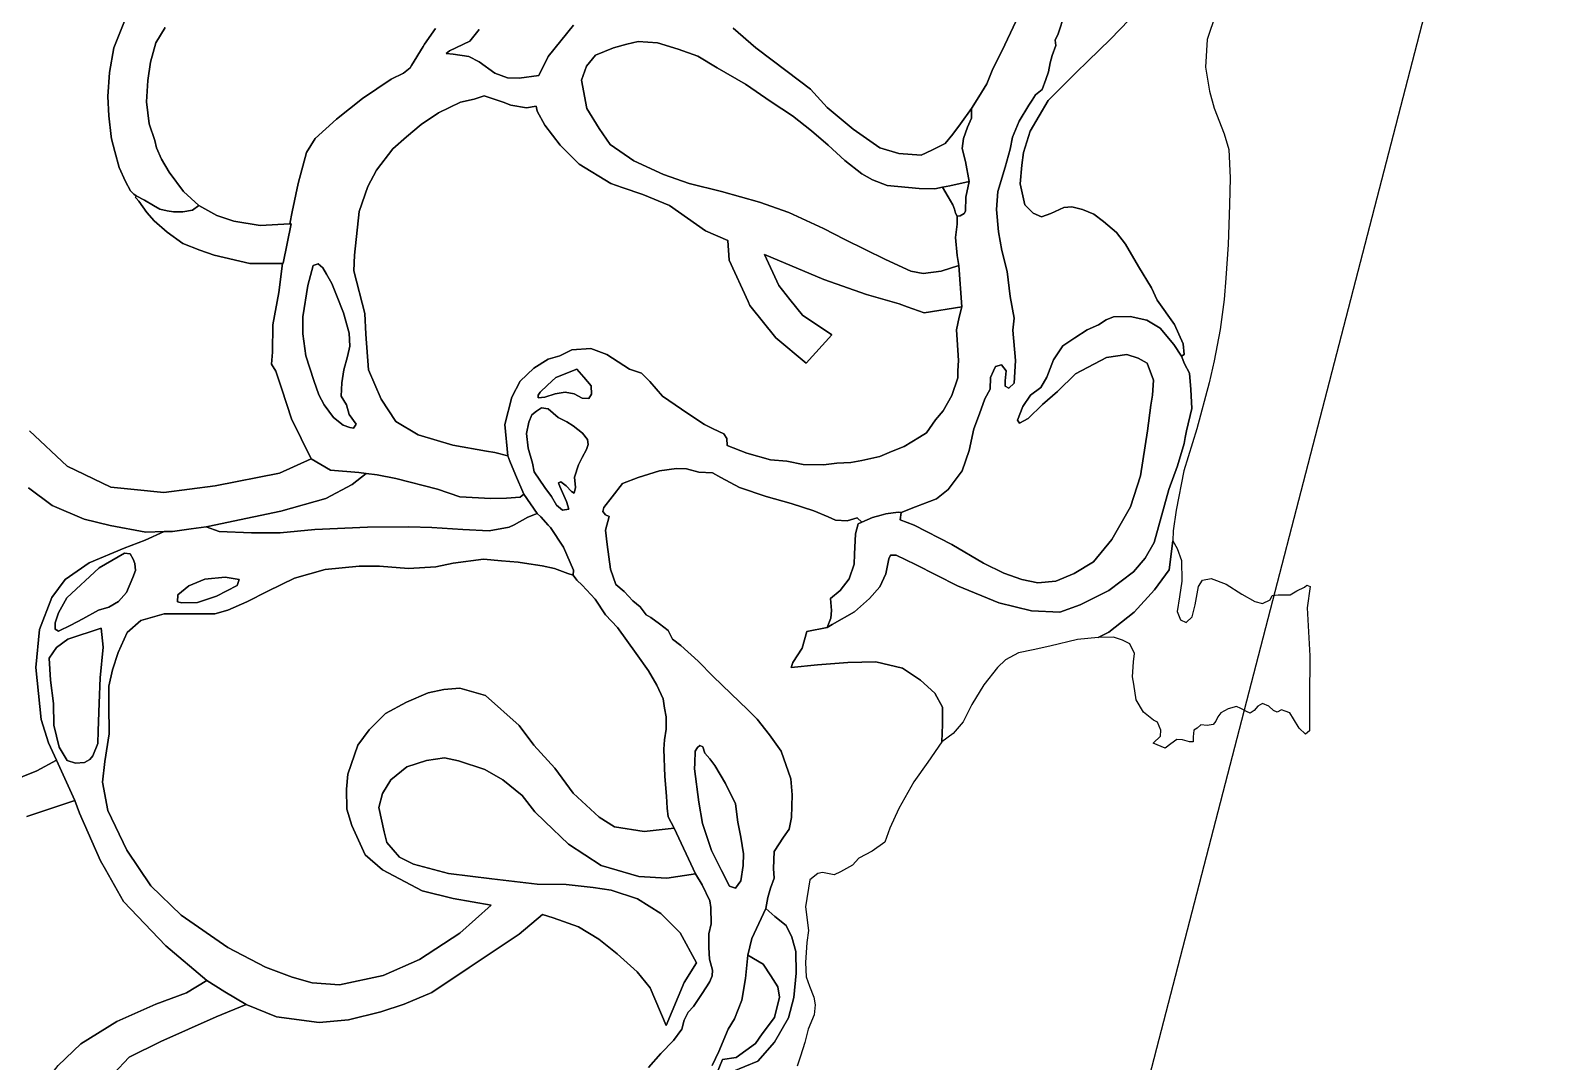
# Model space of a CAD drawing. Header units: inches. Extents: x 288635 to 1232953, y 676945 to 1655780.
# Drawn here: x 446964 to 482092, y 1004372 to 1027982 of the extents above; entities that cross this region are included whole.
import ezdxf

# ---------------------------------------------------------------- set-up
doc = ezdxf.new("R2010")
doc.units = ezdxf.units.IN
doc.header["$MEASUREMENT"] = 0
doc.layers.add('Images', color=7, linetype='Continuous')
picture_1 = doc.add_image_def('image11.jpg', size_in_pixel=(2580, 3737))

msp = doc.modelspace()

# ---------------------------------------------------------------- linework, layer by layer
at = {"color": 1}
for points in [[(449188.7223, 1028392.0273), (448873.7617, 1027589.3856), (448767.0815, 1027025.5045), (448731.5214, 1026471.7834), (448756.9215, 1026029.8225), (448812.0059, 1025557.0143), (448817.8816, 1025506.5815), (448894.7648, 1025216.1338), (448994.9318, 1024849.3627), (449137.1721, 1024529.322), (449248.9324, 1024310.8816), (449325.1325, 1024234.6814), (449383.9164, 1024198.6144), (449369.5826, 1024170.3346), (449371.2759, 1024150.0146), (449383.1293, 1024144.9346), (449439.619, 1024079.3009), (449627.5794, 1023820.2203), (449795.2197, 1023627.18), (450089.8603, 1023368.0994), (450450.541, 1023109.0189), (450842.8856, 1022955.5353), (451170.2413, 1022842.0952), (451989.3929, 1022651.5948), (452734.1603, 1022651.5948), (452738.7765, 1022651.5948), (452653.4282, 1021983.0329), (452513.7279, 1021240.0814), (452507.3779, 1020617.7801), (452481.9778, 1020344.7296), (452583.578, 1020179.6293), (452723.2783, 1019773.2284), (452939.1788, 1019093.7771), (453161.4292, 1018642.9262), (453396.3797, 1018173.0252), (452664.2506, 1017846.995), (451191.0477, 1017552.3544), (450017.5653, 1017405.0341), (449336.844, 1017471.0743), (448798.3629, 1017526.9544), (447797.6009, 1018004.4753), (446933.9992, 1018812.197)], [(450047.244, 1028051.6666), (449833.8836, 1027701.1459), (449706.8834, 1027264.265), (449651.0033, 1026837.5441), (449615.4432, 1026349.8632), (449676.4033, 1025846.9422), (449812.0665, 1025465.2458), (449848.3736, 1025301.4836), (449960.1338, 1025037.323), (450137.9341, 1024737.6024), (450463.0548, 1024300.7216), (450817.3855, 1023977.2943), (450676.8385, 1023872.3074), (450451.6248, 1023829.974), (450238.2643, 1023831.6673), (450096.0241, 1023857.0673), (449921.6104, 1023894.3208), (449781.0634, 1023980.6809), (449569.3963, 1024095.8278), (449383.9164, 1024198.6144), (449325.1325, 1024234.6814), (449248.9324, 1024310.8816), (449137.1721, 1024529.322), (448994.9318, 1024849.3627), (448894.7648, 1025216.1338), (448817.8816, 1025506.5815), (448812.0059, 1025557.0143), (448756.9215, 1026029.8225), (448731.5214, 1026471.7834), (448767.0815, 1027025.5045), (448873.7617, 1027589.3856), (449188.7223, 1028392.0273)], [(469596.5291, 1028304.7306), (469418.7287, 1027936.4298), (469221.8783, 1027510.979), (469018.6779, 1027110.9282), (468878.9776, 1026768.0275), (468698.6373, 1026463.2269), (468528.5908, 1026197.1946), (468277.3673, 1025851.0847), (468099.567, 1025614.0175), (467921.7666, 1025393.8838), (467616.966, 1025241.4835), (467371.4322, 1025131.4166), (466863.4312, 1025165.2833), (466423.1636, 1025300.7502), (465813.5624, 1025724.0844), (465220.8946, 1026223.6188), (464834.9145, 1026644.2872), (464305.4267, 1027048.6383), (463585.7586, 1027588.3893), (463067.1742, 1028038.1819)], [(474124.0811, 1028367.386), (473925.9607, 1027778.1048), (473890.4006, 1027143.1036), (473981.8408, 1026599.5425), (474088.7575, 1026204.4838), (474321.5913, 1025622.3993), (474427.4248, 1025257.2736), (474459.1749, 1024611.6889), (474438.0082, 1023992.5627), (474411.5498, 1023082.3942), (474358.633, 1022309.8093), (474321.5913, 1021822.975), (474226.3411, 1021140.3487), (474088.7575, 1020415.3889), (473977.6322, 1019917.9712), (473692.0933, 1018864.5041), (473393.3725, 1017899.5271), (473221.9221, 1016997.8252), (473152.072, 1016527.9243), (473138.5856, 1016295.2832), (473056.8218, 1015632.5725), (472720.2711, 1015175.3716), (472256.7202, 1014661.0206), (471672.519, 1014203.8197), (471431.2185, 1014083.1694), (470954.9676, 1014032.3693), (470326.3163, 1013886.319), (469938.9656, 1013797.4188), (469602.4149, 1013727.5687), (469310.3143, 1013568.8184), (469119.8139, 1013397.368), (468808.6633, 1012997.3172), (468535.6128, 1012546.4663), (468338.7624, 1012146.4155), (468103.8119, 1011879.715), (467850.4386, 1011687.449), (467858.9053, 1012085.3831), (467858.9053, 1012483.3173), (467689.5717, 1012805.0513), (467359.371, 1013101.3852), (466944.5035, 1013380.7857), (466334.9023, 1013524.7194), (465691.4343, 1013507.786), (464997.1663, 1013456.9859), (464396.0317, 1013397.7191), (464429.8985, 1013507.786), (464650.0322, 1013837.9867), (464751.6324, 1014218.9874), (465217.3, 1014312.1209), (465335.2064, 1014375.27), (465843.2074, 1014667.3706), (466192.4581, 1014972.1712), (466427.4085, 1015238.8717), (466560.7588, 1015537.3223), (466630.6089, 1015880.223), (466668.709, 1015969.1232), (466802.0593, 1015969.1232), (467240.2102, 1015753.2228), (468205.4121, 1015264.2718), (469151.564, 1014876.921), (469900.8655, 1014692.7706), (470554.9168, 1014661.0206), (471018.4677, 1014832.4709), (471672.519, 1015156.3216), (472244.0202, 1015581.7724), (472510.7207, 1015899.2731), (472713.9211, 1016254.8738), (473050.4718, 1017474.0762), (473247.3222, 1018013.8273), (473399.7225, 1018528.1783), (473426.9597, 1018660.6858), (473458.4129, 1018813.704), (473575.2531, 1019326.785), (473554.9331, 1019763.6659), (473524.453, 1020134.5067), (473407.6128, 1020347.8671), (473339.6073, 1020524.0227), (473403.1075, 1020562.1228), (473377.7074, 1020809.7732), (473180.857, 1021247.9241), (472780.8062, 1021806.7252), (472653.806, 1022092.4758), (472355.3554, 1022581.4268), (472056.9048, 1023089.4278), (471853.7044, 1023362.4784), (471548.9038, 1023610.1288), (471333.0033, 1023781.5792), (471072.6528, 1023883.1794), (470825.0023, 1023946.6795), (470647.202, 1023933.9795), (470342.4013, 1023794.2792), (470132.8509, 1023718.0791), (469942.3505, 1023800.6292), (469751.8502, 1023991.1296), (469646.193, 1024469.9911), (469680.0597, 1024901.792), (469722.3932, 1025189.6592), (469874.7935, 1025680.7269), (470281.1943, 1026383.4616), (470679.473, 1026781.8214), (470929.0603, 1027025.3143), (471192.0021, 1027281.8356), (471712.388, 1027789.5147), (472138.3671, 1028230.1827)], [(472138.3671, 1028230.1827), (471712.388, 1027789.5147), (471192.0021, 1027281.8356), (470929.0603, 1027025.3143), (470679.473, 1026781.8214), (470281.1943, 1026383.4616), (469874.7935, 1025680.7269), (469722.3932, 1025189.6592), (469680.0597, 1024901.792), (469646.193, 1024469.9911), (469751.8502, 1023991.1296), (469942.3505, 1023800.6292), (469942.3505, 1023800.6292), (470132.8509, 1023718.0791), (470342.4013, 1023794.2792), (470647.202, 1023933.9795), (470825.0023, 1023946.6795), (471072.6528, 1023883.1794), (471333.0033, 1023781.5792), (471548.9038, 1023610.1288), (471853.7044, 1023362.4784), (472056.9048, 1023089.4278), (472355.3554, 1022581.4268), (472653.806, 1022092.4758), (472780.8062, 1021806.7252), (473180.857, 1021247.9241), (473377.7074, 1020809.7732), (473403.1075, 1020562.1228), (473339.6073, 1020524.0227), (473168.157, 1020790.7232), (472850.6564, 1021165.374), (472545.8558, 1021349.5243), (472164.855, 1021432.0745), (471783.8542, 1021425.7245), (471612.4039, 1021355.8743), (471434.6035, 1021241.5741), (471180.603, 1021127.2739), (470894.8525, 1020943.1235), (470621.8019, 1020758.9731), (470405.9015, 1020441.4725), (470253.5012, 1020047.7717), (470120.1509, 1019806.4712), (469878.8504, 1019628.6709), (469707.4001, 1019374.6704), (469580.3998, 1019063.5198), (469631.1999, 1018993.6696), (469828.0503, 1019101.6198), (470158.251, 1019419.1205), (470501.1517, 1019717.5711), (470913.9025, 1020123.9719), (471625.1039, 1020498.6226), (472088.6548, 1020562.1228), (472349.0054, 1020479.5726), (472552.2058, 1020365.2724), (472698.2561, 1019977.9216), (472679.206, 1019635.0209), (472634.7559, 1019400.0704), (472558.5558, 1018815.8693), (472399.8055, 1017780.8172), (472171.205, 1017075.9658), (471745.7542, 1016326.6643), (471326.6533, 1015812.3133), (470882.1524, 1015545.6127), (470456.7016, 1015374.1624), (470043.9507, 1015336.0623), (469682, 1015412.2625), (469269.2492, 1015558.3127), (468799.3483, 1015786.9132), (468075.4468, 1016212.3641), (467211.8451, 1016656.8649), (466894.3445, 1016777.5152), (466913.3945, 1016942.6155), (467246.2835, 1017077.3834), (467728.8845, 1017260.2637), (467993.045, 1017473.6241), (468313.0857, 1017895.265), (468470.566, 1018367.7059), (468582.3262, 1018860.4669), (468714.4065, 1019205.9076), (468831.2467, 1019546.2683), (468958.247, 1019769.7887), (468963.327, 1020033.9493), (469034.4471, 1020191.4296), (469080.1672, 1020287.9498), (469212.2475, 1020328.5899), (469318.9277, 1020186.3496), (469298.6076, 1019957.7491), (469298.6076, 1019835.8289), (469384.9678, 1019790.1088), (469501.8081, 1019906.949), (469532.2881, 1020425.1101), (469471.328, 1021121.0714), (469506.8881, 1021395.392), (469415.4479, 1021893.233), (469344.3277, 1022462.1941), (469225.6883, 1022943.4148), (469149.4882, 1023375.2157), (469103.7681, 1023883.2167), (469129.1681, 1024299.7776), (469301.8885, 1024853.4987), (469413.6487, 1025270.0595), (469469.5288, 1025539.3), (469621.9291, 1025910.1408), (469837.8296, 1026279.0765), (469920.3797, 1026387.0267), (469996.5799, 1026514.027), (470148.9802, 1026634.6772), (470231.5303, 1026863.2777), (470295.0305, 1027041.078), (470333.1305, 1027244.2784), (470377.5806, 1027415.7288), (470460.1308, 1027644.3292), (470447.4308, 1027764.9795), (470510.9309, 1027911.0298), (470656.9812, 1028355.5307)], [(456246.2022, 1028032.8902), (455992.2017, 1027673.0562), (455958.8689, 1027617.6808), (455696.0385, 1027181.0432), (455664.1177, 1027128.0134), (455510.6591, 1027011.5965), (455230.2002, 1026868.7212), (454568.7405, 1026429.512), (453970.781, 1025953.2611), (453483.9467, 1025508.7602), (453282.863, 1025191.2595), (453097.6543, 1024482.1748), (452954.5444, 1023832.2869), (452900.5865, 1023556.7722), (452223.2851, 1023520.4882), (451620.0339, 1023622.0884), (451232.6831, 1023749.0887), (450817.3855, 1023977.2943), (450463.0548, 1024300.7216), (450137.9341, 1024737.6024), (449960.1338, 1025037.323), (449848.3736, 1025301.4836), (449812.0665, 1025465.2458), (449676.4033, 1025846.9422), (449615.4432, 1026349.8632), (449651.0033, 1026837.5441), (449706.8834, 1027264.265), (449833.8836, 1027701.1459), (450047.244, 1028051.6666)], [(463067.1742, 1028038.1819), (463585.7586, 1027588.3893), (464305.4267, 1027048.6383), (464834.9145, 1026644.2872), (465220.8946, 1026223.6188), (465813.5624, 1025724.0844), (466423.1636, 1025300.7502), (466863.4312, 1025165.2833), (467371.4322, 1025131.4166), (467616.966, 1025241.4835), (467921.7666, 1025393.8838), (468099.567, 1025614.0175), (468277.3673, 1025851.0847), (468528.5908, 1026197.1946), (468528.5908, 1025977.0608), (468435.4573, 1025773.8604), (468342.3237, 1025511.3932), (468316.9237, 1025282.7927), (468393.1238, 1024986.4588), (468471.4407, 1024525.0246), (468032.8918, 1024430.4457), (467862.4894, 1024396.786), (467689.9912, 1024362.7123), (467325.9238, 1024366.9456), (466593.5556, 1024434.6791), (466259.1216, 1024561.6793), (466013.5878, 1024705.6129), (465624.1204, 1025006.1802), (465238.8863, 1025357.5476), (464857.8855, 1025687.7482), (464426.0846, 1026034.8823), (463932.3634, 1026353.3119), (463348.1623, 1026759.7127), (462700.461, 1027134.3634), (462255.9601, 1027394.714), (461805.1092, 1027559.8143), (461328.8582, 1027705.8646), (460890.7074, 1027737.6146), (460624.2608, 1027673.6065), (460324.5402, 1027587.2463), (459913.0594, 1027419.606), (459704.779, 1027165.6055), (459587.9388, 1026850.6449), (459709.859, 1026200.4036), (459994.3396, 1025738.1226), (460248.3054, 1025377.656), (460788.0565, 1025003.0052), (461467.5079, 1024685.5046), (462058.0591, 1024482.3042), (462794.6605, 1024298.1538), (463670.9623, 1024050.5033), (464337.7136, 1023815.5528), (465137.8152, 1023447.2521), (465620.4162, 1023199.6016), (466553.8681, 1022742.4007), (467138.0692, 1022469.3501), (467417.4698, 1022418.55), (467830.2206, 1022469.3501), (468239.4888, 1022602.3818), (468307.919, 1021654.3926), (467444.3173, 1021518.9256), (467053.4006, 1021656.8962), (466868.5828, 1021722.126), (466123.5146, 1021942.2598), (465141.3793, 1022280.9271), (463786.71, 1022856.6616), (464108.4439, 1022145.4602), (464362.4445, 1021823.7262), (464650.3117, 1021468.1255), (465327.6464, 1021010.9246), (464734.9785, 1020367.4566), (464040.7105, 1020943.1911), (463448.0426, 1021688.2593), (463405.116, 1021781.7779), (462973.9083, 1022721.1947), (462940.0416, 1023178.3956), (462432.0406, 1023398.5294), (461602.3056, 1023974.2639), (460992.7044, 1024228.2644), (460521.1334, 1024392.7659), (460264.5696, 1024482.2649), (459536.4348, 1024922.5324), (459100.2578, 1025357.1219), (458749.7371, 1025819.4028), (458571.9367, 1026139.4434), (458549.2069, 1026253.0924), (458329.7896, 1026212.2569), (457969.1088, 1026278.2971), (457796.3885, 1026344.3372), (457354.4276, 1026491.6575), (457125.8272, 1026415.4573), (456815.9465, 1026344.3372), (456313.0255, 1026100.4967), (455911.7047, 1025836.3362), (455581.5041, 1025551.8556), (455266.5434, 1025272.455), (454890.6227, 1024789.8541), (454692.5023, 1024413.9333), (454494.3819, 1023839.8922), (454388.6912, 1022839.7283), (454371.7578, 1022484.1275), (454625.7583, 1021501.9922), (454642.6917, 1021027.858), (454710.4252, 1020215.0563), (454998.2924, 1019537.7217), (455336.9597, 1019029.7206), (455844.9608, 1018724.92), (456640.829, 1018487.8529), (457412.4407, 1018352.4824), (457604.4243, 1018321.9858), (457904.1449, 1018240.7057), (457949.8649, 1018123.8654), (458076.8652, 1017808.9048), (458269.9056, 1017361.8639), (458183.5454, 1017295.8238), (457868.5848, 1017270.4237), (457508.4287, 1017264.9266), (456799.9865, 1017303.0735), (456291.9855, 1017480.8739), (455333.1335, 1017722.1743), (454907.6827, 1017811.0745), (454653.5088, 1017841.4236), (454482.2318, 1017861.8746), (453834.5305, 1017912.6747), (453396.3797, 1018173.0252), (453161.4292, 1018642.9262), (452939.1788, 1019093.7771), (452723.2783, 1019773.2284), (452583.578, 1020179.6293), (452481.9778, 1020344.7296), (452507.3779, 1020617.7801), (452513.7279, 1021240.0814), (452653.4282, 1021983.0329), (452738.7765, 1022651.5948), (452745.0444, 1022651.5948), (452746.1251, 1022656.8865), (452750.3361, 1022656.8865), (452934.4865, 1023558.5883), (452900.5865, 1023556.7722), (452954.5444, 1023832.2869), (453097.6543, 1024482.1748), (453282.863, 1025191.2595), (453483.9467, 1025508.7602), (453970.781, 1025953.2611), (454568.7405, 1026429.512), (455230.2002, 1026868.7212), (455510.6591, 1027011.5965), (455664.1177, 1027128.0134), (455696.0385, 1027181.0432), (455958.8689, 1027617.6808), (455992.2017, 1027673.0562), (456246.2022, 1028032.8902)], [(457241.0376, 1028011.7235), (457029.3705, 1027741.848), (456563.7029, 1027519.5975), (456484.3277, 1027456.0974), (456648.3697, 1027445.5141), (457002.9121, 1027392.5973), (457241.0376, 1027265.597), (457606.1633, 1027006.3048), (457891.9139, 1026900.4713), (457891.9139, 1026900.4713), (458161.7894, 1026895.1796), (458611.582, 1026958.6797), (458823.2491, 1027392.5973), (459405.3336, 1028106.9737)], [(459405.3336, 1028106.9737), (458823.2491, 1027392.5973), (458611.582, 1026958.6797), (458161.7894, 1026895.1796), (457891.9139, 1026900.4713), (457606.1633, 1027006.3048), (457241.0376, 1027265.597), (457002.9121, 1027392.5973), (456648.3697, 1027445.5141), (456484.3277, 1027456.0974), (456563.7029, 1027519.5975), (457029.3705, 1027741.848), (457241.0376, 1028011.7235)], [(446933.9992, 1018812.197), (447797.6009, 1018004.4753), (448798.3629, 1017526.9544), (449336.844, 1017471.0743), (450017.5653, 1017405.0341), (451191.0477, 1017552.3544), (452664.2506, 1017846.995), (453396.3797, 1018173.0252), (453834.5305, 1017912.6747), (454482.2318, 1017861.8746), (454653.5088, 1017841.4236), (454335.574, 1017587.9145), (453731.0527, 1017267.8739), (452694.7307, 1016973.2333), (451460.2882, 1016714.1528), (451058.9674, 1016627.7926), (450988.4439, 1016618.0213), (450639.0007, 1016569.6045), (450215.6857, 1016510.9524), (450025.3912, 1016506.2343), (449601.0045, 1016495.7123), (448788.2029, 1016648.1126), (448188.7617, 1016790.3529), (447457.2402, 1017105.3135), (446913.6791, 1017511.7144)], [(463036.4026, 1004131.27), (463633.3038, 1004372.5705), (464014.3046, 1004810.7214), (464331.8052, 1005369.5225), (464458.8055, 1005833.0734), (464509.6056, 1006391.8746), (464503.2556, 1006887.1756), (464408.0054, 1007217.3762), (464281.0051, 1007484.0767), (464020.6546, 1007687.2772), (463811.1042, 1007871.4275), (463856.2234, 1008121.7488), (463919.7236, 1008341.8826), (464004.3904, 1008566.2497), (463987.457, 1008790.6168), (464004.3904, 1009180.0842), (464216.0575, 1009510.2849), (464351.5244, 1009688.0852), (464402.3245, 1009959.0191), (464419.2579, 1010479.7202), (464385.3912, 1010843.7876), (464165.2574, 1011478.7888), (463898.5568, 1011851.3229), (463614.9229, 1012206.9236), (463403.2559, 1012422.824), (463013.7884, 1012799.5915), (462607.3876, 1013189.0589), (462260.2536, 1013540.4263), (461866.5528, 1013900.2603), (461676.0524, 1014044.194), (461578.6855, 1014238.9277), (461379.7185, 1014395.5613), (461176.5181, 1014539.4949), (461070.6845, 1014602.9951), (460930.9842, 1014786.7221), (460763.3439, 1014918.8024), (460570.3035, 1015132.1628), (460377.2631, 1015294.7231), (460250.2629, 1015645.2438), (460174.0627, 1016214.205), (460138.5027, 1016539.3256), (460219.7828, 1016854.2862), (460138.5027, 1016894.9263), (460077.5425, 1016966.0465), (460097.8626, 1017056.2166), (460288.363, 1017303.8671), (460529.6634, 1017608.6678), (460886.1108, 1017742.8647), (461378.8718, 1017895.265), (461764.9526, 1017956.2251), (461998.633, 1017946.0651), (462278.0336, 1017864.7849), (462592.9942, 1017849.5449), (462780.9546, 1017742.8647), (463207.6755, 1017519.3442), (463822.3567, 1017311.0638), (464391.3178, 1017153.5835), (464914.5589, 1016980.8632), (465244.7595, 1016843.7029), (465412.3999, 1016772.5827), (465412.3999, 1016772.5827), (465676.5604, 1016752.2627), (465905.1609, 1016823.3828), (466012.5067, 1016720.8195), (465925.9903, 1016683.1421), (465868.2441, 1016455.0022), (465846.4306, 1015993.8142), (465835.3679, 1015759.9238), (465725.3011, 1015421.2565), (465513.634, 1015158.7893), (465293.5002, 1014972.5223), (465318.9002, 1014701.5884), (465301.9669, 1014523.788), (465217.3, 1014312.1209), (464751.6324, 1014218.9874), (464650.0322, 1013837.9867), (464429.8985, 1013507.786), (464396.0317, 1013397.7191), (464997.1663, 1013456.9859), (465691.4343, 1013507.786), (466334.9023, 1013524.7194), (466944.5035, 1013380.7857), (467359.371, 1013101.3852), (467689.5717, 1012805.0513), (467858.9053, 1012483.3173), (467858.9053, 1012085.3831), (467850.4386, 1011687.449), (467528.7047, 1011221.7814), (467206.9707, 1010773.0472), (466859.8367, 1010163.446), (466656.6363, 1009714.7117), (466538.1027, 1009392.9778), (466250.2354, 1009189.7774), (465945.4348, 1009028.9104), (465801.5012, 1008868.0434), (465522.1007, 1008715.6431), (465378.167, 1008647.9096), (465115.6998, 1008698.7097), (465005.633, 1008673.3097), (464819.3659, 1008529.376), (464726.2324, 1007911.3081), (464793.9659, 1007369.4404), (464756.7125, 1007093.0878), (464726.2324, 1006635.8869), (464741.4724, 1006305.6863), (464817.6726, 1006092.3258), (464914.1928, 1005843.4053), (464944.6728, 1005665.605), (464919.2728, 1005437.0045), (464787.1925, 1005111.8839), (464705.9124, 1004807.0833), (464604.3121, 1004487.0426), (464533.192, 1004258.4422)], [(446913.6791, 1017511.7144), (447457.2402, 1017105.3135), (448188.7617, 1016790.3529), (448788.2029, 1016648.1126), (448788.2029, 1016648.1126), (449601.0045, 1016495.7123), (450025.3912, 1016506.2343), (449588.5177, 1016307.8156), (449105.9167, 1016124.9352), (448308.3552, 1015789.6546), (447754.634, 1015408.6538), (447449.8334, 1014997.173), (447165.3529, 1014265.6515), (447078.9927, 1013396.9698), (447205.9929, 1012203.1674), (447373.6333, 1011664.6863), (447553.8662, 1011274.2027), (447101.7453, 1011025.2822), (446461.664, 1010766.2017)], [(446461.664, 1010766.2017), (447101.7453, 1011025.2822), (447553.8662, 1011274.2027), (447975.5071, 1010349.6409), (446878.2249, 1009978.8001)], [(448865.6988, 1004088.5743), (449221.2995, 1004464.4951), (449947.7409, 1004825.1758), (451217.7435, 1005394.1369), (451899.9223, 1005675.3543), (452600.9637, 1005390.8738), (453576.3257, 1005263.8735), (454246.887, 1005324.8336), (454988.5685, 1005507.714), (455527.0496, 1005680.4344), (456156.9708, 1005949.6749), (457015.4926, 1006518.636), (458163.5749, 1007285.7176), (458696.9759, 1007737.8385), (458937.5119, 1007659.4499), (459521.7131, 1007449.8995), (459985.264, 1007170.4989), (460404.3649, 1006833.9482), (460861.5658, 1006421.1974), (461160.0164, 1006052.8967), (461527.2597, 1005195.6927), (461943.0077, 1006174.7123), (462224.6435, 1006630.694), (461850.8978, 1007315.2792), (461403.8569, 1007762.3201), (460870.4558, 1008097.6008), (460271.0146, 1008295.7212), (459854.4538, 1008356.6813), (459239.7725, 1008422.7214), (458574.2912, 1008432.8814), (457532.8891, 1008554.8017), (456537.2071, 1008676.7219), (455734.5655, 1008885.0023), (455419.6049, 1009052.6427), (455130.0443, 1009387.9234), (455069.0842, 1009626.6838), (454947.1639, 1010185.4849), (455028.4441, 1010510.6056), (455221.4845, 1010820.4862), (455587.2452, 1011120.2068), (456039.3661, 1011262.4471), (456445.7669, 1011323.4072), (456770.8876, 1011252.2871), (457375.4088, 1011054.1667), (457786.8896, 1010820.4862), (458228.8505, 1010459.8055), (458518.4111, 1010088.9648), (458752.0916, 1009865.4443), (459290.5726, 1009347.2833), (460042.4141, 1008859.6023), (460900.9359, 1008605.6018), (460900.9359, 1008605.6018), (461541.0171, 1008570.0417), (462197.821, 1008669.2005), (462353.3871, 1008418.0827), (462531.1874, 1008049.782), (462556.5875, 1007893.1483), (462560.8208, 1007524.8476), (462505.7874, 1007296.2471), (462510.0207, 1006982.9798), (462522.7208, 1006712.046), (462589.3959, 1006462.2788), (462583.0459, 1006328.9285), (462532.2458, 1006201.9283), (462471.9207, 1006100.3281), (462322.6954, 1005881.2526), (462154.42, 1005630.4271), (462030.5948, 1005497.0769), (461938.5196, 1005316.1015), (461890.8945, 1005109.7261), (461694.0441, 1004849.3756), (461408.2935, 1004550.925), (461125.718, 1004227.0743)], [(446878.2249, 1009978.8001), (447975.5071, 1010349.6409), (448079.7547, 1010059.4031), (448567.4357, 1008967.2009), (448678.6445, 1008768.5366), (449090.6767, 1008032.4791), (450060.9587, 1007021.557), (451004.0128, 1006223.5882), (450531.9421, 1005937.698), (449835.9807, 1005683.6975), (448941.8989, 1005287.4567), (448113.8573, 1004774.3757), (447595.6962, 1004276.5347)], [(462579.8709, 1004277.8744), (462738.6212, 1004598.5501), (462951.3466, 1005106.5511), (463094.2219, 1005344.6766), (463265.6722, 1005770.1274), (463345.0474, 1006268.6034), (463400.6333, 1006802.3432), (463753.9541, 1006601.425), (463931.7544, 1006328.3744), (464090.5047, 1006080.7239), (464128.6048, 1005845.7735), (464014.3046, 1005375.8725), (463728.554, 1005001.2218), (463576.1537, 1004778.9713), (463131.6528, 1004461.4707), (462820.5022, 1004410.6706), (462680.8019, 1004080.4699)]]:
    msp.add_lwpolyline(points, dxfattribs=at)
at = {"color": 1, "ltscale": 3}
for points in [[(461125.718, 1004227.0743), (461408.2935, 1004550.925), (461694.0441, 1004849.3756), (461890.8945, 1005109.7261), (461938.5196, 1005316.1015), (462030.5948, 1005497.0769), (462154.42, 1005630.4271), (462322.6954, 1005881.2526), (462471.9207, 1006100.3281), (462532.2458, 1006201.9283), (462583.0459, 1006328.9285), (462589.3959, 1006462.2788), (462522.7208, 1006712.046), (462510.0207, 1006982.9798), (462505.7874, 1007296.2471), (462560.8208, 1007524.8476), (462556.5875, 1007893.1483), (462531.1874, 1008049.782), (462353.3871, 1008418.0827), (462197.821, 1008669.2005), (461715.0169, 1009715.2762), (461578.6855, 1009971.7191), (461549.0521, 1010170.6862), (461536.3521, 1010450.0868), (461502.4854, 1010898.821), (461472.852, 1011525.3556), (461494.0187, 1011737.0227), (461532.1188, 1011982.5565), (461532.1188, 1012261.9571), (461494.0187, 1012460.9241), (461460.152, 1012672.5912), (461316.2183, 1012985.8585), (461121.4846, 1013316.0592), (460837.8507, 1013713.9933), (460410.2832, 1014310.8945), (460135.116, 1014598.7617), (459902.2822, 1014962.8291), (459601.7149, 1015280.3298), (459478.948, 1015394.63), (459395.1278, 1015511.0469), (459403.5945, 1015621.1138), (459174.9941, 1016150.2815), (458878.6601, 1016599.0157), (458825.6895, 1016657.983), (458654.293, 1016848.7829), (458573.8595, 1016924.9831), (458269.9056, 1017361.8639), (458076.8652, 1017808.9048), (457949.8649, 1018123.8654), (457904.1449, 1018240.7057), (457830.908, 1018961.2205), (457989.6584, 1019589.8717), (458180.1587, 1019951.8224), (458497.6594, 1020250.273), (458821.51, 1020459.8235), (459094.5606, 1020536.0236), (459367.6111, 1020669.3739), (459805.762, 1020701.1239), (460167.7127, 1020561.4237), (460688.4138, 1020231.223), (460961.4643, 1020135.9728), (461151.9647, 1019945.4724), (461444.9119, 1019607.2284), (462029.1131, 1019210.9876), (462410.1139, 1018962.0671), (462603.1543, 1018860.4669), (462852.0748, 1018748.7067), (462918.1149, 1018642.0265), (462928.2749, 1018479.4662), (463380.3958, 1018301.6658), (463918.8769, 1018154.3455), (464294.7976, 1018118.7854), (464665.6384, 1018042.5853), (465138.0793, 1018037.5053), (465437.7999, 1018073.0653), (465762.9206, 1018088.3054), (466011.8411, 1018134.0255), (466423.3219, 1018225.4657), (466692.5624, 1018342.3059), (466987.203, 1018459.1461), (467337.7237, 1018672.5065), (467495.204, 1018769.0267), (467698.4044, 1019063.6673), (467881.2848, 1019277.0278), (468074.3252, 1019622.4684), (468216.5655, 1020028.8693), (468216.5655, 1020186.3496), (468231.8055, 1020430.1901), (468196.2454, 1020902.631), (468181.0054, 1021126.1515), (468247.0455, 1021420.792), (468307.919, 1021654.3926), (468239.4888, 1022602.3818), (468199.5263, 1022831.6546), (468158.8862, 1023243.1354), (468199.5263, 1023553.0161), (468201.3083, 1023731.4504), (468267.9834, 1023744.1505), (468360.165, 1023796.6896), (468386.7738, 1023847.6899), (468397.3572, 1024165.1905), (468471.4407, 1024525.0246), (468393.1238, 1024986.4588), (468316.9237, 1025282.7927), (468342.3237, 1025511.3932), (468435.4573, 1025773.8604), (468528.5908, 1025977.0608), (468528.5908, 1026197.1946), (468698.6373, 1026463.2269), (468878.9776, 1026768.0275), (469018.6779, 1027110.9282), (469221.8783, 1027510.979), (469418.7287, 1027936.4298), (469596.5291, 1028304.7306)], [(470656.9812, 1028355.5307), (470510.9309, 1027911.0298), (470447.4308, 1027764.9795), (470460.1308, 1027644.3292), (470377.5806, 1027415.7288), (470333.1305, 1027244.2784), (470295.0305, 1027041.078), (470231.5303, 1026863.2777), (470148.9802, 1026634.6772), (469996.5799, 1026514.027), (469920.3797, 1026387.0267), (469837.8296, 1026279.0765), (469621.9291, 1025910.1408), (469469.5288, 1025539.3), (469413.6487, 1025270.0595), (469301.8885, 1024853.4987), (469129.1681, 1024299.7776), (469103.7681, 1023883.2167), (469149.4882, 1023375.2157), (469225.6883, 1022943.4148), (469344.3277, 1022462.1941), (469415.4479, 1021893.233), (469506.8881, 1021395.392), (469471.328, 1021121.0714), (469532.2881, 1020425.1101), (469501.8081, 1019906.949), (469384.9678, 1019790.1088), (469298.6076, 1019835.8289), (469298.6076, 1019957.7491), (469318.9277, 1020186.3496), (469212.2475, 1020328.5899), (469080.1672, 1020287.9498), (469034.4471, 1020191.4296), (468963.327, 1020033.9493), (468958.247, 1019769.7887), (468831.2467, 1019546.2683), (468714.4065, 1019205.9076), (468582.3262, 1018860.4669), (468470.566, 1018367.7059), (468313.0857, 1017895.265), (467993.045, 1017473.6241), (467728.8845, 1017260.2637), (467246.2835, 1017077.3834), (466913.3945, 1016942.6155), (466843.5443, 1016948.9655), (466564.1438, 1016910.8654), (466454.9563, 1016881.2938), (466259.3432, 1016828.3153), (466012.5067, 1016720.8195), (465905.1609, 1016823.3828), (465676.5604, 1016752.2627), (465412.3999, 1016772.5827), (465244.7595, 1016843.7029), (464914.5589, 1016980.8632), (464391.3178, 1017153.5835), (463822.3567, 1017311.0638), (463207.6755, 1017519.3442), (462780.9546, 1017742.8647), (462592.9942, 1017849.5449), (462278.0336, 1017864.7849), (461998.633, 1017946.0651), (461764.9526, 1017956.2251), (461378.8718, 1017895.265), (460886.1108, 1017742.8647), (460529.6634, 1017608.6678), (460288.363, 1017303.8671), (460097.8626, 1017056.2166), (460077.5425, 1016966.0465), (460138.5027, 1016894.9263), (460219.7828, 1016854.2862), (460138.5027, 1016539.3256), (460174.0627, 1016214.205), (460250.2629, 1015645.2438), (460377.2631, 1015294.7231), (460570.3035, 1015132.1628), (460763.3439, 1014918.8024), (460930.9842, 1014786.7221), (461070.6845, 1014602.9951), (461176.5181, 1014539.4949), (461379.7185, 1014395.5613), (461578.6855, 1014238.9277), (461676.0524, 1014044.194), (461866.5528, 1013900.2603), (462260.2536, 1013540.4263), (462607.3876, 1013189.0589), (463013.7884, 1012799.5915), (463403.2559, 1012422.824), (463614.9229, 1012206.9236), (463898.5568, 1011851.3229), (464165.2574, 1011478.7888), (464385.3912, 1010843.7876), (464419.2579, 1010479.7202), (464402.3245, 1009959.0191), (464351.5244, 1009688.0852), (464216.0575, 1009510.2849), (464004.3904, 1009180.0842), (463987.457, 1008790.6168), (464004.3904, 1008566.2497), (463919.7236, 1008341.8826), (463856.2234, 1008121.7488), (463811.1042, 1007871.4275), (463493.6035, 1007185.6261), (463400.6333, 1006802.3432), (463345.0474, 1006268.6034), (463265.6722, 1005770.1274), (463094.2219, 1005344.6766), (462951.3466, 1005106.5511), (462738.6212, 1004598.5501), (462579.8709, 1004277.8744)]]:
    msp.add_lwpolyline(points, dxfattribs=at)
at = {"color": 1}
for points in [[(467325.9238, 1024366.9456), (467689.9912, 1024362.7123), (467862.4894, 1024396.786), (467994.9329, 1024179.1263), (468099.7081, 1023994.976), (468134.6332, 1023896.5508), (468156.8582, 1023801.3006), (468201.3083, 1023731.4504), (468199.5263, 1023553.0161), (468158.8862, 1023243.1354), (468199.5263, 1022831.6546), (468239.4888, 1022602.3818), (467830.2206, 1022469.3501), (467417.4698, 1022418.55), (467138.0692, 1022469.3501), (466553.8681, 1022742.4007), (465620.4162, 1023199.6016), (465137.8152, 1023447.2521), (464337.7136, 1023815.5528), (463670.9623, 1024050.5033), (462794.6605, 1024298.1538), (462058.0591, 1024482.3042), (461467.5079, 1024685.5046), (460788.0565, 1025003.0052), (460248.3054, 1025377.656), (459994.3396, 1025738.1226), (459709.859, 1026200.4036), (459587.9388, 1026850.6449), (459704.779, 1027165.6055), (459913.0594, 1027419.606), (460324.5402, 1027587.2463), (460624.2608, 1027673.6065), (460890.7074, 1027737.6146), (461328.8582, 1027705.8646), (461805.1092, 1027559.8143), (462255.9601, 1027394.714), (462700.461, 1027134.3634), (463348.1623, 1026759.7127), (463932.3634, 1026353.3119), (464426.0846, 1026034.8823), (464857.8855, 1025687.7482), (465238.8863, 1025357.5476), (465624.1204, 1025006.1802), (466013.5878, 1024705.6129), (466259.1216, 1024561.6793), (466593.5556, 1024434.6791), (467325.9238, 1024366.9456)], [(457969.1088, 1026278.2971), (458329.7896, 1026212.2569), (458549.2069, 1026253.0924), (458571.9367, 1026139.4434), (458749.7371, 1025819.4028), (459100.2578, 1025357.1219), (459536.4348, 1024922.5324), (460264.5696, 1024482.2649), (460521.1334, 1024392.7659), (460992.7044, 1024228.2644), (461602.3056, 1023974.2639), (462432.0406, 1023398.5294), (462940.0416, 1023178.3956), (462973.9083, 1022721.1947), (463405.116, 1021781.7779), (463448.0426, 1021688.2593), (464040.7105, 1020943.1911), (464734.9785, 1020367.4566), (465327.6464, 1021010.9246), (464650.3117, 1021468.1255), (464362.4445, 1021823.7262), (464108.4439, 1022145.4602), (463786.71, 1022856.6616), (465141.3793, 1022280.9271), (466123.5146, 1021942.2598), (466868.5828, 1021722.126), (467053.4006, 1021656.8962), (467444.3173, 1021518.9256), (468307.919, 1021654.3926), (468247.0455, 1021420.792), (468181.0054, 1021126.1515), (468196.2454, 1020902.631), (468231.8055, 1020430.1901), (468216.5655, 1020186.3496), (468216.5655, 1020028.8693), (468074.3252, 1019622.4684), (467881.2848, 1019277.0278), (467698.4044, 1019063.6673), (467495.204, 1018769.0267), (467337.7237, 1018672.5065), (466987.203, 1018459.1461), (466692.5624, 1018342.3059), (466423.3219, 1018225.4657), (466011.8411, 1018134.0255), (465762.9206, 1018088.3054), (465437.7999, 1018073.0653), (465138.0793, 1018037.5053), (464665.6384, 1018042.5853), (464294.7976, 1018118.7854), (463918.8769, 1018154.3455), (463380.3958, 1018301.6658), (462928.2749, 1018479.4662), (462918.1149, 1018642.0265), (462852.0748, 1018748.7067), (462603.1543, 1018860.4669), (462410.1139, 1018962.0671), (462029.1131, 1019210.9876), (461444.9119, 1019607.2284), (461151.9647, 1019945.4724), (460961.4643, 1020135.9728), (460688.4138, 1020231.223), (460167.7127, 1020561.4237), (459805.762, 1020701.1239), (459367.6111, 1020669.3739), (459094.5606, 1020536.0236), (458821.51, 1020459.8235), (458497.6594, 1020250.273), (458180.1587, 1019951.8224), (457989.6584, 1019589.8717), (457830.908, 1018961.2205), (457904.1449, 1018240.7057), (457604.4243, 1018321.9858), (457412.4407, 1018352.4824), (456640.829, 1018487.8529), (455844.9608, 1018724.92), (455336.9597, 1019029.7206), (454998.2924, 1019537.7217), (454710.4252, 1020215.0563), (454642.6917, 1021027.858), (454625.7583, 1021501.9922), (454371.7578, 1022484.1275), (454388.6912, 1022839.7283), (454494.3819, 1023839.8922), (454692.5023, 1024413.9333), (454890.6227, 1024789.8541), (455266.5434, 1025272.455), (455581.5041, 1025551.8556), (455911.7047, 1025836.3362), (456313.0255, 1026100.4967), (456815.9465, 1026344.3372), (457125.8272, 1026415.4573), (457354.4276, 1026491.6575), (457796.3885, 1026344.3372), (457969.1088, 1026278.2971)], [(468267.9834, 1023744.1505), (468201.3083, 1023731.4504), (468156.8582, 1023801.3006), (468134.6332, 1023896.5508), (468099.7081, 1023994.976), (467994.9329, 1024179.1263), (467862.4894, 1024396.786), (468032.8918, 1024430.4457), (468471.4407, 1024525.0246), (468397.3572, 1024165.1905), (468386.7738, 1023847.6899), (468360.165, 1023796.6896), (468267.9834, 1023744.1505)], [(450238.2643, 1023831.6673), (450451.6248, 1023829.974), (450676.8385, 1023872.3074), (450817.3855, 1023977.2943), (451232.6831, 1023749.0887), (451620.0339, 1023622.0884), (452223.2851, 1023520.4882), (452900.5865, 1023556.7722), (452934.4865, 1023558.5883), (452750.3361, 1022656.8865), (452746.1251, 1022656.8865), (452745.0444, 1022651.5948), (452738.7765, 1022651.5948), (452734.1603, 1022651.5948), (451989.3929, 1022651.5948), (451170.2413, 1022842.0952), (450842.8856, 1022955.5353), (450450.541, 1023109.0189), (450089.8603, 1023368.0994), (449795.2197, 1023627.18), (449627.5794, 1023820.2203), (449439.619, 1024079.3009), (449383.1293, 1024144.9346), (449371.2759, 1024150.0146), (449369.5826, 1024170.3346), (449383.9164, 1024198.6144), (449569.3963, 1024095.8278), (449781.0634, 1023980.6809), (449921.6104, 1023894.3208), (450096.0241, 1023857.0673), (450238.2643, 1023831.6673)], [(454282.2071, 1018891.9023), (454361.5822, 1018876.0273), (454425.0823, 1018971.2775), (454261.0404, 1019188.2362), (454206.4557, 1019413.9228), (454081.1233, 1019606.2787), (454096.9984, 1019918.4877), (454144.6235, 1020214.8216), (454229.2903, 1020516.4472), (454282.2071, 1020754.5727), (454266.332, 1021050.9066), (454134.0401, 1021521.8659), (453975.2898, 1021924.0334), (453864.1646, 1022188.6172), (453747.7477, 1022405.576), (453657.7891, 1022548.4513), (453551.9556, 1022638.4098), (453435.5387, 1022601.3681), (453319.1218, 1022140.9921), (453202.7049, 1021426.6157), (453202.7049, 1021040.3233), (453271.4967, 1020532.3222), (453451.4137, 1019971.4045), (453567.8306, 1019638.0288), (453689.5392, 1019410.4867), (453906.498, 1019119.4444), (454128.7484, 1018944.8191), (454282.2071, 1018891.9023)], [(454425.0823, 1018971.2775), (454361.5822, 1018876.0273), (454282.2071, 1018891.9023), (454128.7484, 1018944.8191), (453906.498, 1019119.4444), (453689.5392, 1019410.4867), (453567.8306, 1019638.0288), (453451.4137, 1019971.4045), (453271.4967, 1020532.3222), (453202.7049, 1021040.3233), (453202.7049, 1021426.6157), (453319.1218, 1022140.9921), (453435.5387, 1022601.3681), (453551.9556, 1022638.4098), (453657.7891, 1022548.4513), (453747.7477, 1022405.576), (453864.1646, 1022188.6172), (453975.2898, 1021924.0334), (454134.0401, 1021521.8659), (454266.332, 1021050.9066), (454282.2071, 1020754.5727), (454229.2903, 1020516.4472), (454144.6235, 1020214.8216), (454096.9984, 1019918.4877), (454081.1233, 1019606.2787), (454206.4557, 1019413.9228), (454261.0404, 1019188.2362), (454425.0823, 1018971.2775)], [(473168.157, 1020790.7232), (473339.6073, 1020524.0227), (473407.6128, 1020347.8671), (473524.453, 1020134.5067), (473554.9331, 1019763.6659), (473575.2531, 1019326.785), (473458.4129, 1018813.704), (473426.9597, 1018660.6858), (473399.7225, 1018528.1783), (473247.3222, 1018013.8273), (473050.4718, 1017474.0762), (472713.9211, 1016254.8738), (472510.7207, 1015899.2731), (472244.0202, 1015581.7724), (471672.519, 1015156.3216), (471018.4677, 1014832.4709), (470554.9168, 1014661.0206), (469900.8655, 1014692.7706), (469151.564, 1014876.921), (468205.4121, 1015264.2718), (467240.2102, 1015753.2228), (466802.0593, 1015969.1232), (466668.709, 1015969.1232), (466630.6089, 1015880.223), (466560.7588, 1015537.3223), (466427.4085, 1015238.8717), (466192.4581, 1014972.1712), (465843.2074, 1014667.3706), (465335.2064, 1014375.27), (465217.3, 1014312.1209), (465301.9669, 1014523.788), (465318.9002, 1014701.5884), (465293.5002, 1014972.5223), (465513.634, 1015158.7893), (465725.3011, 1015421.2565), (465835.3679, 1015759.9238), (465846.4306, 1015993.8142), (465868.2441, 1016455.0022), (465925.9903, 1016683.1421), (466012.5067, 1016720.8195), (466259.3432, 1016828.3153), (466454.9563, 1016881.2938), (466564.1438, 1016910.8654), (466843.5443, 1016948.9655), (466913.3945, 1016942.6155), (466894.3445, 1016777.5152), (467211.8451, 1016656.8649), (468075.4468, 1016212.3641), (468799.3483, 1015786.9132), (469269.2492, 1015558.3127), (469682, 1015412.2625), (470043.9507, 1015336.0623), (470456.7016, 1015374.1624), (470882.1524, 1015545.6127), (471326.6533, 1015812.3133), (471745.7542, 1016326.6643), (472171.205, 1017075.9658), (472399.8055, 1017780.8172), (472558.5558, 1018815.8693), (472634.7559, 1019400.0704), (472679.206, 1019635.0209), (472698.2561, 1019977.9216), (472552.2058, 1020365.2724), (472349.0054, 1020479.5726), (472088.6548, 1020562.1228), (471625.1039, 1020498.6226), (470913.9025, 1020123.9719), (470501.1517, 1019717.5711), (470158.251, 1019419.1205), (469828.0503, 1019101.6198), (469631.1999, 1018993.6696), (469580.3998, 1019063.5198), (469707.4001, 1019374.6704), (469878.8504, 1019628.6709), (470120.1509, 1019806.4712), (470253.5012, 1020047.7717), (470405.9015, 1020441.4725), (470621.8019, 1020758.9731), (470894.8525, 1020943.1235), (471180.603, 1021127.2739), (471434.6035, 1021241.5741), (471612.4039, 1021355.8743), (471783.8542, 1021425.7245), (472164.855, 1021432.0745), (472545.8558, 1021349.5243), (472850.6564, 1021165.374), (473168.157, 1020790.7232)], [(459643.5319, 1020044.8456), (459484.723, 1020229.2689), (458997.8887, 1020038.7685), (458812.68, 1019864.1432), (458643.3463, 1019700.1012), (458595.7212, 1019631.3094), (458595.7212, 1019573.1009), (458749.1799, 1019588.9759), (458987.3054, 1019663.0594), (459214.8475, 1019700.1012), (459421.2229, 1019663.0594), (459606.4316, 1019562.5176), (459754.5986, 1019557.2259), (459818.0987, 1019657.7677), (459812.807, 1019848.2681), (459643.5319, 1020044.8456)], [(459812.807, 1019848.2681), (459818.0987, 1019657.7677), (459754.5986, 1019557.2259), (459606.4316, 1019562.5176), (459421.2229, 1019663.0594), (459214.8475, 1019700.1012), (458987.3054, 1019663.0594), (458749.1799, 1019588.9759), (458595.7212, 1019573.1009), (458595.7212, 1019631.3094), (458643.3463, 1019700.1012), (458812.68, 1019864.1432), (458997.8887, 1020038.7685), (459484.723, 1020229.2689), (459643.5319, 1020044.8456), (459812.807, 1019848.2681)], [(458828.555, 1019319.1004), (458675.0964, 1019340.2671), (458558.6795, 1019266.1836), (458452.846, 1019181.5168), (458384.0541, 1019012.1831), (458325.8457, 1018752.8909), (458368.1791, 1018419.5153), (458463.4293, 1018075.5562), (458500.471, 1017874.4725), (458749.1799, 1017519.9301), (458902.6385, 1017308.263), (459019.0554, 1017112.471), (459156.639, 1017001.3458), (459299.5143, 1017017.2208), (459241.3059, 1017197.1378), (459093.1389, 1017541.0968), (459061.3888, 1017625.7637), (459114.3056, 1017646.9304), (459236.0142, 1017556.9719), (459357.7228, 1017424.6799), (459421.2229, 1017387.6382), (459447.6813, 1017514.6385), (459426.5146, 1017752.7639), (459516.4731, 1018038.5145), (459601.1399, 1018207.8482), (459701.6818, 1018387.7652), (459738.7235, 1018504.1821), (459728.1402, 1018615.3073), (459611.7233, 1018758.1826), (459400.0562, 1018927.5163), (459251.8892, 1019022.7665), (459056.0972, 1019123.3083), (458828.555, 1019319.1004)], [(459426.5146, 1017752.7639), (459447.6813, 1017514.6385), (459421.2229, 1017387.6382), (459357.7228, 1017424.6799), (459236.0142, 1017556.9719), (459114.3056, 1017646.9304), (459061.3888, 1017625.7637), (459093.1389, 1017541.0968), (459241.3059, 1017197.1378), (459299.5143, 1017017.2208), (459156.639, 1017001.3458), (459019.0554, 1017112.471), (458902.6385, 1017308.263), (458749.1799, 1017519.9301), (458500.471, 1017874.4725), (458463.4293, 1018075.5562), (458368.1791, 1018419.5153), (458325.8457, 1018752.8909), (458384.0541, 1019012.1831), (458452.846, 1019181.5168), (458558.6795, 1019266.1836), (458675.0964, 1019340.2671), (458828.555, 1019319.1004), (459056.0972, 1019123.3083), (459251.8892, 1019022.7665), (459400.0562, 1018927.5163), (459611.7233, 1018758.1826), (459728.1402, 1018615.3073), (459738.7235, 1018504.1821), (459701.6818, 1018387.7652), (459601.1399, 1018207.8482), (459516.4731, 1018038.5145), (459426.5146, 1017752.7639)], [(456799.9865, 1017303.0735), (457508.4287, 1017264.9266), (457868.5848, 1017270.4237), (458183.5454, 1017295.8238), (458269.9056, 1017361.8639), (458573.8595, 1016924.9831), (458362.1924, 1016840.3162), (458045.5325, 1016658.9309), (457929.8944, 1016607.5362), (457472.6935, 1016526.2561), (456868.1723, 1016556.7361), (456162.0509, 1016602.4562), (455628.6498, 1016612.6162), (454683.7679, 1016607.5362), (453474.7255, 1016551.6561), (452682.2439, 1016475.4559), (452026.9226, 1016480.536), (451285.2411, 1016505.936), (450988.4439, 1016618.0213), (451058.9674, 1016627.7926), (451460.2882, 1016714.1528), (452694.7307, 1016973.2333), (453731.0527, 1017267.8739), (454335.574, 1017587.9145), (454653.5088, 1017841.4236), (454907.6827, 1017811.0745), (455333.1335, 1017722.1743), (456291.9855, 1017480.8739), (456799.9865, 1017303.0735)], [(458878.6601, 1016599.0157), (459174.9941, 1016150.2815), (459403.5945, 1015621.1138), (459395.1278, 1015511.0469), (459272.3609, 1015544.9136), (458971.7937, 1015663.4472), (458683.9264, 1015722.714), (458284.9721, 1015782.7365), (458138.1748, 1015804.8946), (457757.174, 1015835.3747), (457345.6932, 1015876.0147), (456649.7318, 1015784.5746), (456253.491, 1015698.2144), (455623.5698, 1015662.6543), (454958.0885, 1015713.4544), (454495.8075, 1015713.4544), (453713.486, 1015637.2543), (453012.4446, 1015439.1339), (452402.8433, 1015144.4933), (451920.2424, 1014900.6528), (451483.3615, 1014707.6124), (451188.7209, 1014621.2522), (450558.7997, 1014626.3323), (450025.3986, 1014626.3323), (449486.9175, 1014468.8519), (449177.0369, 1014194.5314), (448968.7565, 1013737.3305), (448836.6762, 1013341.0897), (448755.396, 1012965.1689), (448755.396, 1012538.4481), (448760.4761, 1011878.0468), (448663.9559, 1011237.9655), (448613.1558, 1010765.5245), (448735.076, 1010120.3632), (449166.8769, 1009205.9614), (449715.518, 1008393.1598), (450411.4794, 1007717.5184), (451483.3615, 1006980.917), (452346.9632, 1006528.7961), (452956.5644, 1006300.1956), (453413.7654, 1006168.1153), (454038.6066, 1006122.3952), (455039.3686, 1006340.8357), (455872.4903, 1006701.5164), (456802.1321, 1007311.1176), (457518.4136, 1007946.1189), (456645.1573, 1008103.9508), (455933.9559, 1008275.4011), (455025.9041, 1008758.0021), (454632.2033, 1009100.9028), (454327.4027, 1009774.0041), (454213.1025, 1010148.6549), (454205.4825, 1010607.1258), (454230.8825, 1010947.4865), (454459.483, 1011612.9678), (454718.5635, 1011963.4885), (455094.4842, 1012339.4093), (455577.0852, 1012598.4898), (456074.9262, 1012816.9302), (456435.6069, 1012893.1304), (456801.3677, 1012923.6104), (457385.5688, 1012750.8901), (458157.7304, 1012065.0887), (458494.9636, 1011614.4623), (458975.612, 1011089.7268), (459396.1564, 1010512.5637), (459991.614, 1009967.0445), (460347.2147, 1009743.5241), (461027.9361, 1009636.8439), (461715.0169, 1009715.2762), (462197.821, 1008669.2005), (461541.0171, 1008570.0417), (460900.9359, 1008605.6018), (460042.4141, 1008859.6023), (459290.5726, 1009347.2833), (458752.0916, 1009865.4443), (458518.4111, 1010088.9648), (458228.8505, 1010459.8055), (457786.8896, 1010820.4862), (457375.4088, 1011054.1667), (456770.8876, 1011252.2871), (456445.7669, 1011323.4072), (456039.3661, 1011262.4471), (455587.2452, 1011120.2068), (455221.4845, 1010820.4862), (455028.4441, 1010510.6056), (454947.1639, 1010185.4849), (455069.0842, 1009626.6838), (455130.0443, 1009387.9234), (455419.6049, 1009052.6427), (455734.5655, 1008885.0023), (456537.2071, 1008676.7219), (457532.8891, 1008554.8017), (458574.2912, 1008432.8814), (459239.7725, 1008422.7214), (459854.4538, 1008356.6813), (460271.0146, 1008295.7212), (460870.4558, 1008097.6008), (461403.8569, 1007762.3201), (461850.8978, 1007315.2792), (462224.6435, 1006630.694), (461943.0077, 1006174.7123), (461527.2597, 1005195.6927), (461160.0164, 1006052.8967), (460861.5658, 1006421.1974), (460404.3649, 1006833.9482), (459985.264, 1007170.4989), (459521.7131, 1007449.8995), (458937.5119, 1007659.4499), (458696.9759, 1007737.8385), (458163.5749, 1007285.7176), (457015.4926, 1006518.636), (456156.9708, 1005949.6749), (455527.0496, 1005680.4344), (454988.5685, 1005507.714), (454246.887, 1005324.8336), (453576.3257, 1005263.8735), (452600.9637, 1005390.8738), (451899.9223, 1005675.3543), (451413.7942, 1005966.449), (451004.0128, 1006223.5882), (450060.9587, 1007021.557), (449090.6767, 1008032.4791), (448678.6445, 1008768.5366), (448567.4357, 1008967.2009), (448079.7547, 1010059.4031), (447975.5071, 1010349.6409), (447553.8662, 1011274.2027), (447373.6333, 1011664.6863), (447205.9929, 1012203.1674), (447078.9927, 1013396.9698), (447165.3529, 1014265.6515), (447449.8334, 1014997.173), (447754.634, 1015408.6538), (448308.3552, 1015789.6546), (449105.9167, 1016124.9352), (449588.5177, 1016307.8156), (450025.3912, 1016506.2343), (450215.6857, 1016510.9524), (450639.0007, 1016569.6045), (450988.4439, 1016618.0213), (451285.2411, 1016505.936), (452026.9226, 1016480.536), (452682.2439, 1016475.4559), (453474.7255, 1016551.6561), (454683.7679, 1016607.5362), (455628.6498, 1016612.6162), (456162.0509, 1016602.4562), (456868.1723, 1016556.7361), (457472.6935, 1016526.2561), (457929.8944, 1016607.5362), (458045.5325, 1016658.9309), (458362.1924, 1016840.3162), (458573.8595, 1016924.9831), (458654.293, 1016848.7829), (458825.6895, 1016657.983), (458878.6601, 1016599.0157)], [(473321.2643, 1014486.5173), (473448.2645, 1014425.5572), (473585.4248, 1014552.5574), (473651.465, 1014831.958), (473727.6651, 1015248.5188), (473824.1853, 1015390.7591), (474022.3057, 1015431.3992), (474367.7464, 1015304.3989), (474723.3471, 1015070.7185), (475017.9877, 1014903.0781), (475195.788, 1014857.358), (475373.5884, 1014943.7182), (475419.3085, 1015045.3184), (475556.4688, 1015055.4784), (475830.7893, 1015055.4784), (475983.1896, 1015151.9986), (476155.91, 1015233.2788), (476211.7901, 1015278.9989), (476293.0702, 1015248.5188), (476221.9501, 1014760.8379), (476282.9102, 1013658.4756), (476277.8302, 1012672.9537), (476272.7502, 1011946.5122), (476181.31, 1011865.2321), (476033.9897, 1012002.3923), (475906.9895, 1012215.7528), (475820.6293, 1012352.913), (475717.0945, 1012393.7253), (475631.0192, 1012427.6552), (475531.0687, 1012373.2331), (475445.9585, 1012408.7302), (475343.1083, 1012510.3934), (475194.3326, 1012570.2087), (475089.1078, 1012505.3133), (475002.7477, 1012408.7931), (474911.3075, 1012347.833), (474830.0164, 1012388.3686), (474701.9332, 1012452.2369), (474604.2915, 1012500.9257), (474413.4665, 1012444.3532), (474240.7461, 1012357.993), (474169.626, 1012261.4729), (474128.9859, 1012164.9527), (474062.9458, 1012088.7525), (473925.7855, 1012068.4325), (473783.5452, 1012078.5925), (473702.2651, 1012007.4723), (473620.9849, 1011961.7523), (473605.7449, 1011809.3519), (473605.7449, 1011692.5117), (473524.4647, 1011692.5117), (473361.9044, 1011738.2318), (473234.9041, 1011743.3118), (473097.7438, 1011646.7916), (472965.6636, 1011545.1914), (472691.343, 1011662.0317), (472858.9834, 1011824.592), (472864.0634, 1011961.7523), (472791.0382, 1012139.5526), (472698.9631, 1012187.1777), (472467.1876, 1012374.5031), (472298.4325, 1012652.8377), (472244.9371, 1013015.8544), (472219.5371, 1013177.7797), (472238.5871, 1013523.8554), (472260.8122, 1013711.1808), (472159.212, 1013939.7812), (471984.5866, 1014022.3314), (471784.5612, 1014092.1815), (471431.2185, 1014083.1694), (471672.519, 1014203.8197), (472256.7202, 1014661.0206), (472720.2711, 1015175.3716), (473056.8218, 1015632.5725), (473138.5856, 1016295.2832), (473239.9841, 1016122.2806), (473341.5843, 1015847.96), (473351.7444, 1015370.4391), (473295.8642, 1015009.7584), (473239.9841, 1014674.4777), (473321.2643, 1014486.5173)], [(447522.6727, 1014268.4289), (447603.9528, 1014227.7889), (447883.3534, 1014359.8691), (448157.6739, 1014512.2694), (448518.3546, 1014705.3098), (448757.1151, 1014776.43), (448975.5556, 1014903.4302), (449163.5159, 1015111.7106), (449305.7562, 1015452.0713), (449366.7163, 1015614.6316), (449351.4763, 1015777.192), (449315.9162, 1015878.7922), (449244.7961, 1016000.7124), (449112.7158, 1016010.8724), (448533.5947, 1015680.6718), (447791.9132, 1014989.7904), (447603.9528, 1014649.4297), (447522.6727, 1014415.7492), (447522.6727, 1014268.4289)], [(447883.3534, 1014359.8691), (447603.9528, 1014227.7889), (447522.6727, 1014268.4289), (447522.6727, 1014415.7492), (447603.9528, 1014649.4297), (447791.9132, 1014989.7904), (448533.5947, 1015680.6718), (449112.7158, 1016010.8724), (449244.7961, 1016000.7124), (449315.9162, 1015878.7922), (449351.4763, 1015777.192), (449366.7163, 1015614.6316), (449305.7562, 1015452.0713), (449163.5159, 1015111.7106), (448975.5556, 1014903.4302), (448757.1151, 1014776.43), (448518.3546, 1014705.3098), (448157.6739, 1014512.2694), (447883.3534, 1014359.8691)], [(458971.7937, 1015663.4472), (459272.3609, 1015544.9136), (459395.1278, 1015511.0469), (459478.948, 1015394.63), (459601.7149, 1015280.3298), (459902.2822, 1014962.8291), (460135.116, 1014598.7617), (460410.2832, 1014310.8945), (460837.8507, 1013713.9933), (461121.4846, 1013316.0592), (461316.2183, 1012985.8585), (461460.152, 1012672.5912), (461494.0187, 1012460.9241), (461532.1188, 1012261.9571), (461532.1188, 1011982.5565), (461494.0187, 1011737.0227), (461472.852, 1011525.3556), (461502.4854, 1010898.821), (461536.3521, 1010450.0868), (461549.0521, 1010170.6862), (461578.6855, 1009971.7191), (461715.0169, 1009715.2762), (461027.9361, 1009636.8439), (460347.2147, 1009743.5241), (459991.614, 1009967.0445), (459396.1564, 1010512.5637), (458975.612, 1011089.7268), (458494.9636, 1011614.4623), (458157.7304, 1012065.0887), (457385.5688, 1012750.8901), (456801.3677, 1012923.6104), (456435.6069, 1012893.1304), (456074.9262, 1012816.9302), (455577.0852, 1012598.4898), (455094.4842, 1012339.4093), (454718.5635, 1011963.4885), (454459.483, 1011612.9678), (454230.8825, 1010947.4865), (454205.4825, 1010607.1258), (454213.1025, 1010148.6549), (454327.4027, 1009774.0041), (454632.2033, 1009100.9028), (455025.9041, 1008758.0021), (455933.9559, 1008275.4011), (456645.1573, 1008103.9508), (457518.4136, 1007946.1189), (456802.1321, 1007311.1176), (455872.4903, 1006701.5164), (455039.3686, 1006340.8357), (454038.6066, 1006122.3952), (453413.7654, 1006168.1153), (452956.5644, 1006300.1956), (452346.9632, 1006528.7961), (451483.3615, 1006980.917), (450411.4794, 1007717.5184), (449715.518, 1008393.1598), (449166.8769, 1009205.9614), (448735.076, 1010120.3632), (448613.1558, 1010765.5245), (448663.9559, 1011237.9655), (448760.4761, 1011878.0468), (448755.396, 1012538.4481), (448755.396, 1012965.1689), (448836.6762, 1013341.0897), (448968.7565, 1013737.3305), (449177.0369, 1014194.5314), (449486.9175, 1014468.8519), (450025.3986, 1014626.3323), (450558.7997, 1014626.3323), (451188.7209, 1014621.2522), (451483.3615, 1014707.6124), (451920.2424, 1014900.6528), (452402.8433, 1015144.4933), (453012.4446, 1015439.1339), (453713.486, 1015637.2543), (454495.8075, 1015713.4544), (454958.0885, 1015713.4544), (455623.5698, 1015662.6543), (456253.491, 1015698.2144), (456649.7318, 1015784.5746), (457345.6932, 1015876.0147), (457757.174, 1015835.3747), (458138.1748, 1015804.8946), (458284.9721, 1015782.7365), (458683.9264, 1015722.714), (458971.7937, 1015663.4472)], [(450326.8383, 1014898.3502), (450428.4385, 1014878.0302), (450789.1192, 1014883.1102), (451220.9201, 1015030.4305), (451698.441, 1015274.271), (451744.1611, 1015406.3512), (451424.1205, 1015462.2313), (450956.7595, 1015416.5112), (450585.9188, 1015264.1109), (450336.9983, 1015060.9105), (450326.8383, 1014898.3502)], [(450789.1192, 1014883.1102), (450428.4385, 1014878.0302), (450326.8383, 1014898.3502), (450336.9983, 1015060.9105), (450585.9188, 1015264.1109), (450956.7595, 1015416.5112), (451424.1205, 1015462.2313), (451744.1611, 1015406.3512), (451698.441, 1015274.271), (451220.9201, 1015030.4305), (450789.1192, 1014883.1102)], [(448579.3148, 1014293.829), (447817.3132, 1014044.9085), (447558.2327, 1013851.8681), (447390.5924, 1013608.0276), (447421.0725, 1013100.0266), (447487.1126, 1012571.7056), (447492.1926, 1012073.8646), (447619.1928, 1011570.9435), (447796.9932, 1011261.0629), (447990.0336, 1011205.1828), (448198.314, 1011215.3428), (448320.2343, 1011286.463), (448386.2744, 1011372.8232), (448503.1146, 1011652.2237), (448508.1946, 1011941.7843), (448533.5947, 1012576.7856), (448558.9947, 1013160.9867), (448625.0349, 1013862.0281), (448579.3148, 1014293.829)], [(448198.314, 1011215.3428), (447990.0336, 1011205.1828), (447796.9932, 1011261.0629), (447619.1928, 1011570.9435), (447492.1926, 1012073.8646), (447487.1126, 1012571.7056), (447421.0725, 1013100.0266), (447390.5924, 1013608.0276), (447558.2327, 1013851.8681), (447817.3132, 1014044.9085), (448579.3148, 1014293.829), (448625.0349, 1013862.0281), (448558.9947, 1013160.9867), (448533.5947, 1012576.7856), (448508.1946, 1011941.7843), (448503.1146, 1011652.2237), (448386.2744, 1011372.8232), (448320.2343, 1011286.463), (448198.314, 1011215.3428)], [(462978.8748, 1008384.3609), (463121.1151, 1008338.6408), (463243.0354, 1008506.2811), (463293.8355, 1008861.8818), (463298.9155, 1009126.0424), (463237.9554, 1009507.0431), (463171.9152, 1009852.4838), (463121.1151, 1010274.1247), (462892.5147, 1010736.4056), (462643.5942, 1011147.8864), (462531.8339, 1011305.3667), (462414.9937, 1011432.367), (462369.2736, 1011574.6073), (462298.1535, 1011605.0873), (462247.3534, 1011564.4472), (462191.4733, 1011478.0871), (462183.3138, 1011203.3858), (462176.2332, 1011071.6863), (462277.8334, 1010309.6847), (462359.1136, 1009816.9238), (462567.394, 1009202.2425), (462801.0745, 1008739.9616), (462978.8748, 1008384.3609)], [(463243.0354, 1008506.2811), (463121.1151, 1008338.6408), (462978.8748, 1008384.3609), (462801.0745, 1008739.9616), (462567.394, 1009202.2425), (462359.1136, 1009816.9238), (462277.8334, 1010309.6847), (462176.2332, 1011071.6863), (462183.3138, 1011203.3858), (462191.4733, 1011478.0871), (462247.3534, 1011564.4472), (462298.1535, 1011605.0873), (462369.2736, 1011574.6073), (462414.9937, 1011432.367), (462531.8339, 1011305.3667), (462643.5942, 1011147.8864), (462892.5147, 1010736.4056), (463121.1151, 1010274.1247), (463171.9152, 1009852.4838), (463237.9554, 1009507.0431), (463298.9155, 1009126.0424), (463293.8355, 1008861.8818), (463243.0354, 1008506.2811)], [(463036.4026, 1004131.27), (462680.8019, 1004080.4699), (462820.5022, 1004410.6706), (463131.6528, 1004461.4707), (463576.1537, 1004778.9713), (463728.554, 1005001.2218), (464014.3046, 1005375.8725), (464128.6048, 1005845.7735), (464090.5047, 1006080.7239), (463931.7544, 1006328.3744), (463753.9541, 1006601.425), (463400.6333, 1006802.3432), (463493.6035, 1007185.6261), (463811.1042, 1007871.4275), (464020.6546, 1007687.2772), (464281.0051, 1007484.0767), (464408.0054, 1007217.3762), (464503.2556, 1006887.1756), (464509.6056, 1006391.8746), (464458.8055, 1005833.0734), (464331.8052, 1005369.5225), (464014.3046, 1004810.7214), (463633.3038, 1004372.5705), (463036.4026, 1004131.27)], [(447732.8565, 1003758.3737), (447123.2553, 1003423.093), (447245.1755, 1003824.4138), (447595.6962, 1004276.5347), (448113.8573, 1004774.3757), (448941.8989, 1005287.4567), (449835.9807, 1005683.6975), (450531.9421, 1005937.698), (451004.0128, 1006223.5882), (451413.7942, 1005966.449), (451899.9223, 1005675.3543), (451217.7435, 1005394.1369), (449947.7409, 1004825.1758), (449221.2995, 1004464.4951), (448865.6988, 1004088.5743), (448276.4176, 1003976.8141), (447732.8565, 1003758.3737)]]:
    msp.add_lwpolyline(points, close=True, dxfattribs=at)

# ---------------------------------------------------------------- pictures from other files: only their frames are drawn
at = {"layer": 'Images'}
image = msp.add_image(picture_1, insert=(424328.3719, 990691.8328), size_in_units=(43379.0283, 62832.3367), rotation=-14.53947719, dxfattribs=at)
image.dxf.flags = 7

doc.saveas('drawing.dxf')
